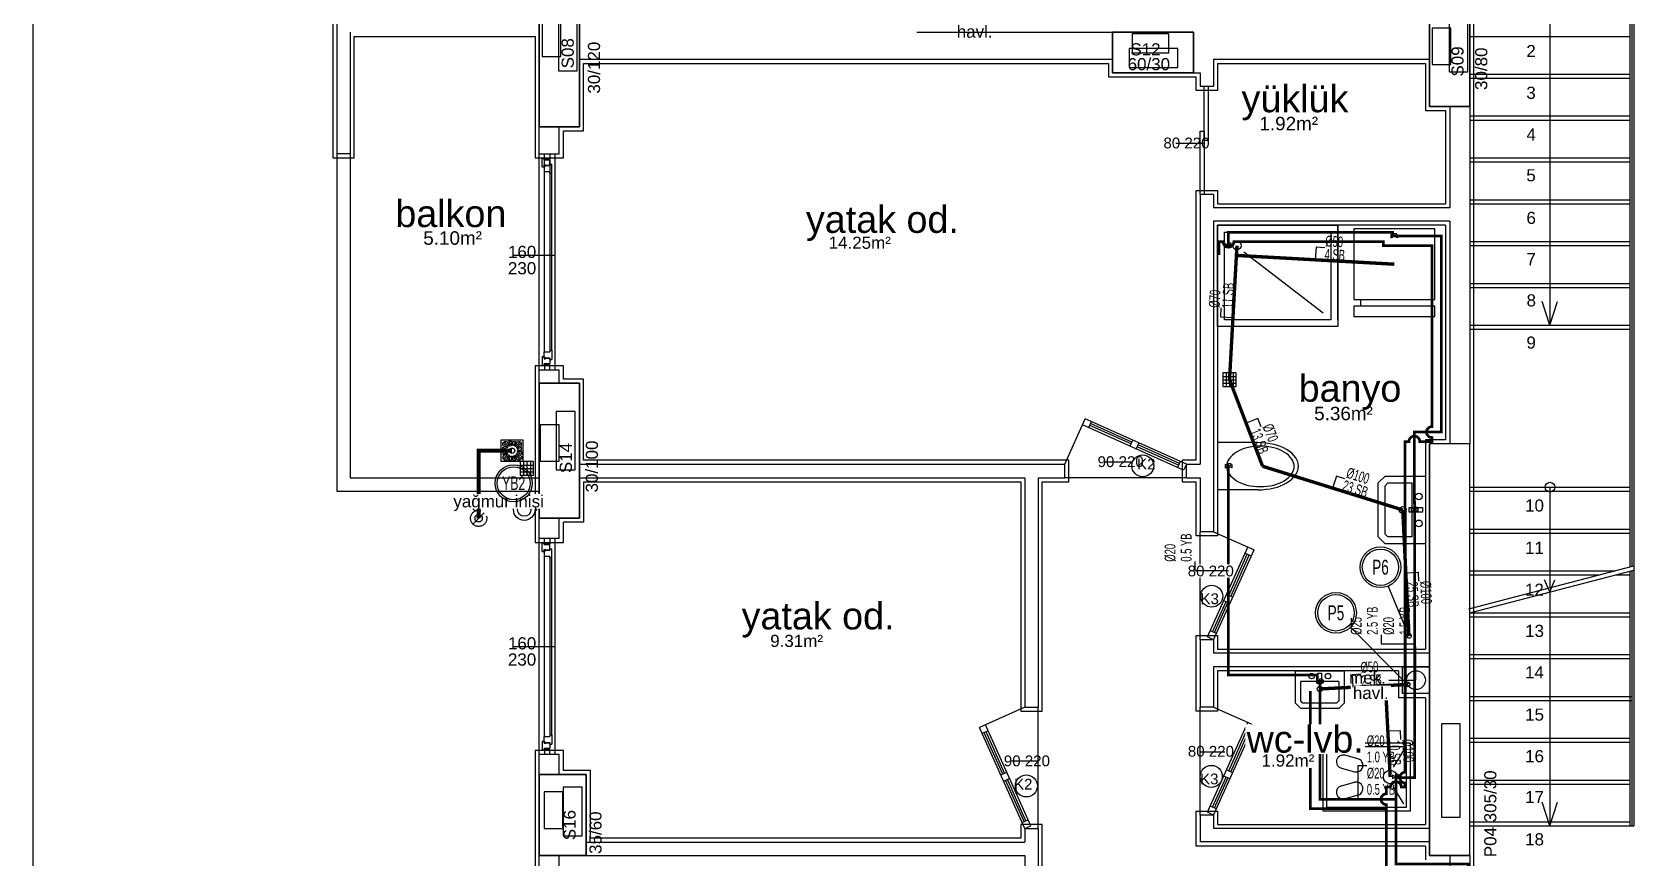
# Model space of a CAD drawing. Header units: centimetres. Extents: x -3962 to 30527, y -2 to 2802.
# Drawn here: x 7524 to 8720, y 1133 to 1744 of the extents above; entities that cross this region are included whole.
import ezdxf
from ezdxf.enums import TextEntityAlignment as Align

# ---------------------------------------------------------------- set-up
doc = ezdxf.new("R2010")
doc.units = ezdxf.units.CM
for name, pattern in [('BASMA HATTI', [31, 25, -6]), ('DASHED', [18, 12, -6]), ('PISSU HATTI', [26, 20, -6]), ('YAGMUR HATTI', [36, 30, -6])]:
    doc.linetypes.add(name, pattern=pattern)
for name, color, linetype in [('MD-YUK-BIRIMI', 7, 'Continuous'), ('MTY-PISSU-CAP', 211, 'CONTINUOUS'), ('MTY-PISSU-KOLON', 211, 'DASHED'), ('MTY-TEFRIS', 15, 'CONTINUOUS'), ('MTY-TEMIZSU-CAP', 101, 'CONTINUOUS'), ('MTY-VANA', 1, 'CONTINUOUS'), ('MTY-YAGMURSU-KOLON NO', 7, 'CONTINUOUS'), ('MTY-YUK-BIRIMI', 7, 'CONTINUOUS'), ('ROTAS-MIMARI', 8, 'CONTINUOUS'), ('ROTAS-MIMARI-KOLON', 8, 'CONTINUOUS'), ('ROTAS-MIMARI-YAZI', 8, 'CONTINUOUS'), ('ROTAS-PAFTA', 7, 'CONTINUOUS'), ('ROTAS-PISSU-BORU-TAVANDAN', 6, 'PISSU HATTI'), ('ROTAS-PISSU-KOLONNO', 211, 'CONTINUOUS'), ('ROTAS-SICAKSU-BORU', 1, 'BASMA HATTI'), ('ROTAS-SOGUKSU-BORU', 5, 'CONTINUOUS'), ('ROTAS-TEFRIS', 15, 'CONTINUOUS'), ('ROTAS-YAGMUR-BORUSU', 3, 'YAGMUR HATTI')]:
    doc.layers.add(name, color=color, linetype=linetype)
doc.styles.add('ANOTATIVO', font='arial.ttf')
doc.styles.add('MTY_CAP', font='wturkce.SHX', dxfattribs={"width": 0.65, "height": 20})
doc.styles.add('MTYCAPLT', font='arial.ttf', dxfattribs={"width": 0.65, "height": 1})
doc.styles.add('ROTAS', font='arial.ttf')

# ---------------------------------------------------------------- blocks, each defined once
blk = doc.blocks.new('MTY-PIS SU CAP SB')
at = {"layer": 'MTY-PISSU-CAP'}
for p, q in [((0.83, 1.17), (0, 1.17)), ((0, 1.17), (0, 0))]:
    blk.add_line(p, q, dxfattribs=at)
at = {"layer": 'MTY-PISSU-CAP', "style": 'MTY_CAP', "width": 0.65}
blk.add_attdef('PSCP_001', (0.83, 1.29), '', height=1, dxfattribs=at)
at = {"layer": 'MTY-YUK-BIRIMI', "color": 211, "style": 'MTY_CAP', "width": 0.65}
blk.add_attdef('PS_001', (0.83, 0.07), '', height=1, dxfattribs=at)
blk = doc.blocks.new('MTY-PIS SU KOLON')
at = {"layer": 'MTY-PISSU-KOLON', "linetype": 'Continuous', "lineweight": -3}
blk.add_hatch(color=256, dxfattribs=at).paths.add_polyline_path([(-2.7, -0.1, 0.848135), (0, -0.1, -0.848135), (2.7, -0.1, 0.414214), (0, 2.6, 0.414214)])
blk.add_circle((0, 0), 3.5, dxfattribs=at)
blk = doc.blocks.new('MTY-KURESEL VANA')
at = {"layer": 'MTY-VANA'}
for p, q in [((0, 0), (0, 8)), ((0, 8), (8, 8))]:
    blk.add_line(p, q, dxfattribs=at)
blk.add_lwpolyline([(-10, 5), (-10, -5), (10, 5), (10, -5), (-10, 5)], dxfattribs=at)
at = {"layer": 'MTY-VANA', "style": 'MTYCAPLT', "width": 0.65}
blk.add_attdef('CAP', text='', height=10, dxfattribs=at).set_placement((-1.1, 0), align=Align.CENTER)
blk = doc.blocks.new('MTY-TEMIZ SU CAP MB')
at = {"layer": 'MTY-TEMIZSU-CAP'}
for p, q in [((0.83, 3.1), (0, 3.1)), ((0, 3.1), (0, 0))]:
    blk.add_line(p, q, dxfattribs=at)
at = {"layer": 'MTY-TEMIZSU-CAP', "style": 'MTY_CAP', "width": 0.65}
for tag, p in [('SOCP_001', (0.83, 4.92)), ('SCCP_001', (0.83, 1.92))]:
    blk.add_attdef(tag, p, '', height=1, dxfattribs=at)
at = {"layer": 'MTY-YUK-BIRIMI', "color": 101, "style": 'MTY_CAP', "width": 0.65}
for tag, p in [('SO_001', (0.83, 3.42)), ('SC_001', (0.83, 0.42))]:
    blk.add_attdef(tag, p, '', height=1, dxfattribs=at)
blk = doc.blocks.new('SUZGEC1')
at = {"layer": 'MTY-TEFRIS'}
blk.add_lwpolyline([(-5, -5), (-5, 5), (5, 5), (5, -5)], close=True, dxfattribs=at)
for points in [[(-4.33, 3.86), (-1.99, 1.52, 0.029484), (-2.15, 1.27), (-4.33, 2.48)], [(-2.48, 0.33), (-4.33, 0.33), (-4.33, 1.72), (-2.41, 0.65, 0.032775)], [(-3.86, 4.33), (-2.48, 4.33), (-1.27, 2.15, 0.029484), (-1.52, 1.99)], [(-0.65, 2.41, -0.032775), (-0.33, 2.48), (-0.33, 4.33), (-1.72, 4.33)], [(0.33, 2.48), (0.33, 4.33), (1.72, 4.33), (0.65, 2.41, 0.032775)], [(1.27, 2.15), (2.48, 4.33), (3.86, 4.33), (1.52, 1.99, 0.029484)], [(4.33, 3.86), (1.99, 1.52, -0.029484), (2.15, 1.27), (4.33, 2.48)], [(4.33, 0.33), (4.33, 1.72), (2.41, 0.65, -0.032775), (2.48, 0.33)], [(-2.48, -0.33), (-4.33, -0.33), (-4.33, -1.72), (-2.41, -0.65, -0.032775)], [(-4.33, -3.86), (-1.99, -1.52, -0.029484), (-2.15, -1.27), (-4.33, -2.48)], [(-3.86, -4.33), (-2.48, -4.33), (-1.27, -2.15, -0.029484), (-1.52, -1.99)], [(-0.33, -4.33), (-1.72, -4.33), (-0.65, -2.41, 0.032775), (-0.33, -2.48)], [(0.33, -2.48), (0.33, -4.33), (1.72, -4.33), (0.65, -2.41, -0.032775)], [(2.48, -4.33), (1.27, -2.15, 0.029484), (1.52, -1.99), (3.86, -4.33)], [(4.33, -2.48), (4.33, -3.86), (1.99, -1.52, 0.029484), (2.15, -1.27)], [(4.33, -0.33), (4.33, -1.72), (2.41, -0.65, 0.032775), (2.48, -0.33)]]:
    blk.add_lwpolyline(points, format="xyb", close=True, dxfattribs=at)
blk.add_circle((0, 0), 1.25, dxfattribs=at)
at = {"layer": 'MD-YUK-BIRIMI', "color": 6, "style": 'MTYCAPLT', "width": 0.65}
for tag, p in [('PSCP_001', (-1.25, 0.75)), ('PS_001', (-0.62, -0.5))]:
    blk.add_attdef(tag, p, '', height=1, dxfattribs=at)
blk = doc.blocks.new('MTY-KOLON NO YAGMUR')
at = {"layer": 'MTY-YAGMURSU-KOLON NO', "linetype": 'Continuous', "ltscale": 100}
blk.add_circle((0, 0), 27.5, dxfattribs=at)
at = {"layer": 'MTY-YAGMURSU-KOLON NO', "color": 7, "linetype": 'Continuous', "ltscale": 100}
blk.add_circle((0, 0), 24.5, dxfattribs=at)
at = {"style": 'ANOTATIVO', "width": 0.65}
blk.add_attdef('K', text='', height=20, dxfattribs=at).set_placement((0, 0), align=Align.MIDDLE_CENTER)
blk = doc.blocks.new('MTY-KOLON NO PIS SU')
at = {"color": 6, "linetype": 'Continuous', "ltscale": 100}
blk.add_circle((0, 0), 27.5, dxfattribs=at)
at = {"color": 7, "linetype": 'Continuous', "ltscale": 100}
blk.add_circle((0, 0), 24.5, dxfattribs=at)
at = {"style": 'ANOTATIVO', "width": 0.65}
blk.add_attdef('K', text='', height=20, dxfattribs=at).set_placement((0, 0), align=Align.MIDDLE_CENTER)

msp = doc.modelspace()

# ---------------------------------------------------------------- linework, layer by layer
at = {"layer": 'ROTAS-MIMARI'}
for p, q in [((7747.2, 1857.2), (7747.2, 1651.2)), ((7750.2, 1854.2), (7750.2, 1654.2)), ((8593.2, 1689.2), (8593.2, 1769.2)), ((8649.5, 1774.2), (8649.5, 1527.2)), ((8708.7, 1774.2), (8708.7, 1348.1)), ((8710.2, 1774.2), (8710.2, 1348.5)), ((8711.7, 1774.2), (8711.7, 1345.7)), ((7760.2, 1744.2), (7760.2, 1654.2)), ((7763.2, 1651.2), (7763.2, 1741.2)), ((7763.2, 1741.2), (7897.2, 1741.2)), ((7897.2, 1741.2), (7897.2, 1674.2)), ((8180.2, 1744.2), (8325.2, 1744.2)), ((8590.2, 1741.2), (8708.7, 1741.2)), ((7930.2, 1724.2), (8325.2, 1724.2)), ((7933.2, 1671.2), (7933.2, 1721.2)), ((7933.2, 1721.2), (8322.2, 1721.2)), ((8322.2, 1721.2), (8322.2, 1711.2)), ((8400.2, 1724.2), (8560.2, 1724.2)), ((8400.2, 1724.2), (8400.2, 1704.1)), ((8403.2, 1721.2), (8557.2, 1721.2)), ((8403.2, 1721.2), (8403.2, 1701.1)), ((8557.2, 1721.2), (8557.2, 1686.2)), ((8322.2, 1711.2), (8378.2, 1711.2)), ((8378.2, 1711.2), (8387.2, 1711.2)), ((8385.2, 1714.2), (8390.2, 1714.2)), ((8387.2, 1701.1), (8387.2, 1711.2)), ((8390.2, 1714.2), (8390.2, 1704.1)), ((8590.2, 1713.2), (8708.7, 1713.2)), ((8590.2, 1710.2), (8708.7, 1710.2)), ((8403.2, 1701.1), (8387.2, 1701.1)), ((8400.2, 1704.1), (8390.2, 1704.1)), ((8393.2, 1664), (8393.2, 1704)), ((8396.2, 1704), (8396.2, 1664)), ((8557.2, 1686.2), (8572.2, 1686.2)), ((8572.2, 1686.2), (8572.2, 1617.2)), ((8575.2, 1689.2), (8575.2, 1614.2)), ((8590.2, 1689.2), (8590.2, 1439.2)), ((8593.2, 1474.2), (8593.2, 1689.2)), ((7897.2, 1674.2), (7897.2, 1651.2)), ((7900.2, 1654.2), (7900.2, 1674.2)), ((7915.2, 1654.2), (7915.2, 1674.2)), ((8590.2, 1682.2), (8708.7, 1682.2)), ((8590.2, 1679.2), (8708.7, 1679.2)), ((7918.2, 1651.2), (7918.2, 1671.2)), ((7918.2, 1671.2), (7933.2, 1671.2)), ((8393.2, 1661.9), (8372.1, 1661.9)), ((8390.2, 1624.1), (8390.2, 1670.9)), ((8390.2, 1670.9), (8393.2, 1670.9)), ((8393.2, 1670.9), (8393.2, 1624.1)), ((8396.2, 1664), (8393.2, 1664)), ((7747.2, 1651.2), (7763.2, 1651.2)), ((7760.2, 1654.2), (7750.2, 1654.2)), ((7897.2, 1651.2), (7918.2, 1651.2)), ((7900.2, 1654.2), (7915.2, 1654.2)), ((7900.2, 1494.2), (7900.2, 1654.2)), ((7902.6, 1650.9), (7904, 1650.9)), ((7902.6, 1644.5), (7902.6, 1650.9)), ((7904, 1650.9), (7904, 1507.4)), ((7904, 1649.7), (7904, 1650.9)), ((7904, 1649.7), (7908.2, 1649.7)), ((7904.2, 1650.2), (7904.2, 1654.2)), ((7908.2, 1650.2), (7904.2, 1650.2)), ((7908.2, 1654.2), (7908.2, 1650.2)), ((7908.2, 1649.7), (7908.2, 1508.6)), ((7908.2, 1645.7), (7908.2, 1649.7)), ((7912.1, 1494.2), (7912.1, 1654.2)), ((8590.2, 1651.2), (8708.7, 1651.2)), ((7902.6, 1644.5), (7904, 1644.5)), ((7904, 1646), (7905, 1646)), ((7904, 1644.5), (7904, 1646)), ((7904, 1645.4), (7904, 1641)), ((7904, 1645.4), (7904.5, 1645.4)), ((7904, 1641), (7908.2, 1641)), ((7904.5, 1645.1), (7904.5, 1645.4)), ((7904.5, 1645.1), (7905, 1645.1)), ((7905, 1645.7), (7905, 1646)), ((7905, 1645.7), (7908.2, 1645.7)), ((7905, 1645.1), (7905, 1645.4)), ((7905, 1645.4), (7908.2, 1645.4)), ((7908.2, 1646.6), (7908.2, 1645.4)), ((7908.2, 1646.6), (7909.6, 1646.6)), ((7908.2, 1639.8), (7908.2, 1641)), ((7908.2, 1639.8), (7909.6, 1639.8)), ((7909.6, 1508.6), (7909.6, 1646.6)), ((7909.6, 1639.8), (7909.6, 1646.6)), ((8590.2, 1648.2), (8708.7, 1648.2)), ((8387.2, 1427.2), (8387.2, 1627.1)), ((8387.2, 1627.1), (8403.2, 1627.1)), ((8403.2, 1627.1), (8403.2, 1617.2)), ((8390.2, 1624.1), (8390.2, 1424.2)), ((8400.2, 1624.1), (8390.2, 1624.1)), ((8393.2, 1624.1), (8390.2, 1624.1)), ((8400.2, 1624.1), (8400.2, 1614.2)), ((8575.2, 1614.2), (8400.2, 1614.2)), ((8403.2, 1617.2), (8572.2, 1617.2)), ((8590.2, 1620.2), (8708.7, 1620.2)), ((8590.2, 1617.2), (8708.7, 1617.2)), ((8575.2, 1604.2), (8400.2, 1604.2)), ((8400.2, 1604.2), (8400.2, 1374.2)), ((8575.2, 1604.2), (8575.2, 1439.2)), ((8572.2, 1601.2), (8403.2, 1601.2)), ((8403.2, 1601.2), (8403.2, 1371.2)), ((8492.2, 1531.2), (8492.2, 1601.2)), ((8572.2, 1601.2), (8572.2, 1442.2)), ((7880.6, 1579.2), (7912.1, 1579.2)), ((8590.2, 1589.2), (8708.7, 1589.2)), ((8590.2, 1586.2), (8708.7, 1586.2)), ((8590.2, 1558.2), (8708.7, 1558.2)), ((8590.2, 1555.2), (8708.7, 1555.2)), ((8649.5, 1527.2), (8643.8, 1544.8)), ((8649.5, 1527.2), (8655.2, 1544.8)), ((8590.2, 1527.2), (8708.7, 1527.2)), ((8590.2, 1524.2), (8708.7, 1524.2)), ((7904, 1507.4), (7908.2, 1507.4)), ((7904, 1503), (7904, 1507.4)), ((7908.2, 1508.6), (7908.2, 1507.4)), ((7908.2, 1508.6), (7909.6, 1508.6)), ((7909.6, 1508.6), (7909.6, 1501.8)), ((7918.2, 1497.2), (7897.2, 1497.2)), ((7897.2, 1497.2), (7897.2, 1484.2)), ((7900.2, 1484.2), (7900.2, 1494.2)), ((7900.2, 1494.2), (7915.2, 1494.2)), ((7902.6, 1503.9), (7902.6, 1497.5)), ((7902.6, 1503.9), (7904, 1503.9)), ((7902.6, 1497.5), (7904, 1497.5)), ((7904, 1503.9), (7904, 1502.4)), ((7904, 1503), (7904.5, 1503)), ((7904, 1502.4), (7905, 1502.4)), ((7904, 1498.7), (7904, 1497.5)), ((7904, 1498.7), (7908.2, 1498.7)), ((7904.2, 1498.2), (7904.2, 1494.2)), ((7908.2, 1498.2), (7904.2, 1498.2)), ((7904.5, 1503.3), (7905, 1503.3)), ((7904.5, 1503.3), (7904.5, 1503)), ((7905, 1503.3), (7905, 1503)), ((7905, 1503), (7908.2, 1503)), ((7905, 1502.7), (7905, 1502.4)), ((7905, 1502.7), (7908.2, 1502.7)), ((7908.2, 1501.8), (7908.2, 1503)), ((7908.2, 1502.7), (7908.2, 1498.7)), ((7908.2, 1501.8), (7909.6, 1501.8)), ((7908.2, 1494.2), (7908.2, 1498.2)), ((7915.2, 1484.2), (7915.2, 1494.2)), ((7918.2, 1487.2), (7918.2, 1497.2)), ((7897.2, 1484.2), (7897.2, 1414.2)), ((7933.2, 1487.2), (7918.2, 1487.2)), ((7933.2, 1427.2), (7933.2, 1487.2)), ((8417, 1491.8), (8407, 1491.8)), ((8407, 1491.8), (8407, 1481.8)), ((8407, 1489.3), (8417, 1489.3)), ((8407, 1486.8), (8417, 1486.8)), ((8407, 1484.2), (8417, 1484.2)), ((8409.5, 1491.8), (8409.5, 1481.8)), ((8412.1, 1491.8), (8412.1, 1481.8)), ((8414.7, 1491.8), (8414.7, 1481.8)), ((8417, 1481.8), (8417, 1491.8)), ((8407, 1481.8), (8417, 1481.8)), ((8593.2, 1414.2), (8593.2, 1474.2)), ((8290, 1424.2), (8305.1, 1457.9)), ((8377.9, 1419.7), (8303.1, 1453.3)), ((8380, 1424.2), (8305.1, 1457.9)), ((8307.6, 1451.3), (8309.7, 1455.8)), ((8339, 1439.2), (8308.4, 1452.9)), ((8339.6, 1440.6), (8309, 1454.3)), ((8340.3, 1442.1), (8338.2, 1437.5)), ((8344.8, 1440), (8342.8, 1435.5)), ((8374.1, 1423.4), (8343.5, 1437.1)), ((8374.8, 1424.8), (8344.2, 1438.5)), ((8433.1, 1440.2), (8403.2, 1440.2)), ((8403.2, 1440.2), (8403.2, 1405.2)), ((8557.2, 1442.2), (8557.2, 1287.2)), ((8572.2, 1442.2), (8557.2, 1442.2)), ((7896.1, 1426.1), (7886.1, 1426.1)), ((7886.1, 1426.1), (7886.1, 1416.1)), ((7886.1, 1423.6), (7896.1, 1423.6)), ((7888.6, 1426.1), (7888.6, 1416.1)), ((7891.2, 1426.1), (7891.2, 1416.1)), ((7893.8, 1426.1), (7893.8, 1416.1)), ((7896.1, 1416.1), (7896.1, 1426.1)), ((7930.2, 1424.2), (8290, 1424.2)), ((8293, 1427.2), (7933.2, 1427.2)), ((8290, 1414.2), (8290, 1424.2)), ((8293, 1411.2), (8293, 1427.2)), ((8319.7, 1425.9), (8339.1, 1425.9)), ((8375.4, 1426.3), (8373.4, 1421.7)), ((8387.2, 1427.2), (8377, 1427.2)), ((8377, 1427.2), (8377, 1411.2)), ((8380, 1424.2), (8377.9, 1419.7)), ((8380, 1424.2), (8390.2, 1424.2)), ((8380, 1414.2), (8380, 1424.2)), ((7886.1, 1421.1), (7896.1, 1421.1)), ((7886.1, 1418.6), (7896.1, 1418.6)), ((7886.1, 1416.1), (7896.1, 1416.1)), ((7897.2, 1414.2), (7897.2, 1366.2)), ((7930.2, 1414.2), (8260.2, 1414.2)), ((7933.2, 1411.2), (8257.2, 1411.2)), ((7933.2, 1411.2), (7933.2, 1381.2)), ((8257.2, 1411.2), (8257.2, 1241.2)), ((8260.2, 1414.2), (8260.2, 1244.2)), ((8270.2, 1414.2), (8290, 1414.2)), ((8270.2, 1414.2), (8270.2, 1244.2)), ((8273.2, 1241.2), (8273.2, 1411.2)), ((8273.2, 1411.2), (8293, 1411.2)), ((8380, 1414.2), (8290, 1414.2)), ((8377, 1411.2), (8387.2, 1411.2)), ((8380, 1414.2), (8390.2, 1414.2)), ((8387.2, 1371.2), (8387.2, 1411.2)), ((8390.2, 1414.2), (8390.2, 1374.2)), ((8593.2, 1189.2), (8593.2, 1414.2)), ((8433.1, 1405.2), (8403.2, 1405.2)), ((8590.2, 1407.2), (8708.7, 1407.2)), ((8590.2, 1404.2), (8708.7, 1404.2)), ((8649.5, 1407.2), (8649.5, 1332.7)), ((7900.2, 1369.2), (7900.2, 1384.2)), ((7915.2, 1369.2), (7915.2, 1384.2)), ((7918.2, 1366.2), (7918.2, 1381.2)), ((7933.2, 1381.2), (7918.2, 1381.2)), ((8590.2, 1376.2), (8708.7, 1376.2)), ((7897.2, 1366.2), (7918.2, 1366.2)), ((7915.2, 1369.2), (7900.2, 1369.2)), ((7900.2, 1209.2), (7900.2, 1369.2)), ((7902.6, 1359.5), (7902.6, 1365.9)), ((7902.6, 1365.9), (7904, 1365.9)), ((7904, 1364.7), (7904, 1365.9)), ((7904, 1364.7), (7908.2, 1364.7)), ((7904.2, 1365.2), (7904.2, 1369.2)), ((7908.2, 1365.2), (7904.2, 1365.2)), ((7908.2, 1369.2), (7908.2, 1365.2)), ((7908.2, 1360.7), (7908.2, 1364.7)), ((7912.1, 1209.2), (7912.1, 1369.2)), ((8403.2, 1371.2), (8387.2, 1371.2)), ((8400.2, 1374.2), (8390.2, 1374.2)), ((8390.2, 1294.2), (8390.2, 1374.2)), ((8395.7, 1296.3), (8425.6, 1362.8)), ((8400.2, 1374.2), (8430.2, 1360.8)), ((8590.2, 1373.2), (8708.7, 1373.2)), ((7902.6, 1359.5), (7904, 1359.5)), ((7904, 1359.5), (7904, 1361)), ((7904, 1361), (7905, 1361)), ((7904, 1360.4), (7904.5, 1360.4)), ((7904, 1360.4), (7904, 1356)), ((7904, 1356), (7904, 1222.4)), ((7904, 1356), (7908.2, 1356)), ((7904.5, 1360.1), (7904.5, 1360.4)), ((7904.5, 1360.1), (7905, 1360.1)), ((7905, 1360.7), (7905, 1361)), ((7905, 1360.7), (7908.2, 1360.7)), ((7905, 1360.4), (7908.2, 1360.4)), ((7905, 1360.1), (7905, 1360.4)), ((7908.2, 1361.6), (7909.6, 1361.6)), ((7908.2, 1361.6), (7908.2, 1360.4)), ((7908.2, 1354.8), (7908.2, 1356)), ((7908.2, 1354.8), (7908.2, 1223.6)), ((7908.2, 1354.8), (7909.6, 1354.8)), ((7909.6, 1354.8), (7909.6, 1361.6)), ((7909.6, 1223.6), (7909.6, 1354.8)), ((8400.2, 1294.2), (8430.2, 1360.8)), ((8411.4, 1327), (8425.2, 1357.6)), ((8412.9, 1326.3), (8426.6, 1356.9)), ((8423.5, 1358.3), (8428.1, 1356.2)), ((8408.4, 1345.5), (8390.2, 1345.5)), ((8589.5, 1317.1), (8711.7, 1348.8)), ((8590.2, 1314.2), (8711.7, 1345.7)), ((8590.2, 1345.2), (8697.8, 1345.2)), ((8590.2, 1342.2), (8686.3, 1342.2)), ((8698.2, 1342.2), (8708.7, 1342.2)), ((8708.7, 1345), (8708.7, 1156.2)), ((8710.2, 1345.4), (8710.2, 1156.2)), ((8711.7, 1345.7), (8711.7, 1156.2)), ((8414.4, 1325.6), (8409.8, 1327.7)), ((8649.5, 1329.6), (8645.6, 1338.5)), ((8649.5, 1329.6), (8653.1, 1338.6)), ((8649.5, 1329.6), (8649.5, 1156.2)), ((8399.4, 1300.1), (8409.4, 1322.4)), ((8400.8, 1299.5), (8410.8, 1321.7)), ((8412.3, 1321.1), (8407.7, 1323.1)), ((8590.2, 1314.2), (8708.7, 1314.2)), ((8590.2, 1311.2), (8708.7, 1311.2)), ((8387.2, 1241.2), (8387.2, 1297.2)), ((8387.2, 1297.2), (8403.2, 1297.2)), ((8390.2, 1294.2), (8390.2, 1244.2)), ((8400.2, 1294.2), (8390.2, 1294.2)), ((8400.2, 1294.2), (8395.7, 1296.3)), ((8402.3, 1298.8), (8397.7, 1300.8)), ((8400.2, 1294.2), (8400.2, 1284.2)), ((8403.2, 1297.2), (8403.2, 1287.2)), ((7880.6, 1289.2), (7912.1, 1289.2)), ((8560.2, 1284.2), (8400.2, 1284.2)), ((8403.2, 1287.2), (8557.2, 1287.2)), ((8550.2, 1264.2), (8550.2, 1289.2)), ((8590.2, 1283.2), (8708.7, 1283.2)), ((8590.2, 1280.2), (8708.7, 1280.2)), ((8560.2, 1274.2), (8400.2, 1274.2)), ((8400.2, 1274.2), (8400.2, 1244.2)), ((8537.2, 1271.2), (8403.2, 1271.2)), ((8403.2, 1271.2), (8403.2, 1241.2)), ((8460.8, 1271.2), (8497, 1271.2)), ((8460.8, 1247.2), (8460.8, 1271.2)), ((8477.5, 1261.4), (8477.5, 1269.4)), ((8477.5, 1269.4), (8480.2, 1269.4)), ((8480.2, 1269.4), (8480.2, 1261.4)), ((8497, 1271.2), (8497, 1247.2)), ((8537.2, 1271.2), (8537.2, 1251.2)), ((8540.2, 1274.2), (8560.2, 1274.2)), ((8540.2, 1254.2), (8540.2, 1274.2)), ((8560.2, 1274.2), (8560.2, 1254.2)), ((8477.5, 1263.2), (8464.8, 1263.2)), ((8464.8, 1248.9), (8464.8, 1263.2)), ((8480.2, 1261.4), (8477.5, 1261.4)), ((8493, 1263.2), (8480.2, 1263.2)), ((8493, 1263.2), (8493, 1248.9)), ((8530.2, 1264.2), (8550.2, 1264.2)), ((8260.2, 1244.2), (8226.6, 1229.1)), ((8260.2, 1244.2), (8270.2, 1244.2)), ((8270.2, 1154.2), (8270.2, 1244.2)), ((8400.2, 1244.2), (8390.2, 1244.2)), ((8390.2, 1164.2), (8390.2, 1244.2)), ((8400.2, 1244.2), (8430.2, 1230.8)), ((8464.8, 1243.2), (8460.8, 1247.2)), ((8466.4, 1247.2), (8464.8, 1248.9)), ((8493, 1243.2), (8464.8, 1243.2)), ((8491.4, 1247.2), (8466.4, 1247.2)), ((8493, 1248.9), (8491.4, 1247.2)), ((8497, 1247.2), (8493, 1243.2)), ((8557.2, 1251.2), (8537.2, 1251.2)), ((8560.2, 1254.2), (8540.2, 1254.2)), ((8557.2, 1251.2), (8557.2, 1212.2)), ((8590.2, 1252.2), (8710.2, 1252.2)), ((8590.2, 1249.2), (8710.2, 1249.2)), ((8264.8, 1156.3), (8231.2, 1231.2)), ((8257.2, 1241.2), (8273.2, 1241.2)), ((8403.2, 1241.2), (8387.2, 1241.2)), ((8395.7, 1166.3), (8425.6, 1232.8)), ((7904, 1222.4), (7908.2, 1222.4)), ((7904, 1218), (7904, 1222.4)), ((7908.2, 1223.6), (7908.2, 1222.4)), ((7908.2, 1223.6), (7909.6, 1223.6)), ((7909.6, 1223.6), (7909.6, 1216.8)), ((8260.2, 1154.2), (8226.6, 1229.1)), ((8233.2, 1226.6), (8228.6, 1224.6)), ((8243.9, 1194.6), (8230.1, 1225.2)), ((8245.3, 1195.3), (8231.6, 1225.9)), ((8400.2, 1164.2), (8430.2, 1230.8)), ((8411.4, 1197), (8425.2, 1227.6)), ((8412.9, 1196.3), (8426.6, 1226.9)), ((8423.5, 1228.3), (8428.1, 1226.2)), ((8590.2, 1221.2), (8708.7, 1221.2)), ((7897.2, 1212.2), (7897.2, 1194.2)), ((7918.2, 1212.2), (7897.2, 1212.2)), ((7900.2, 1194.2), (7900.2, 1209.2)), ((7915.2, 1209.2), (7900.2, 1209.2)), ((7902.6, 1218.9), (7902.6, 1212.5)), ((7902.6, 1218.9), (7904, 1218.9)), ((7902.6, 1212.5), (7904, 1212.5)), ((7904, 1218.9), (7904, 1217.4)), ((7904, 1218), (7904.5, 1218)), ((7904, 1217.4), (7905, 1217.4)), ((7904, 1213.7), (7904, 1212.5)), ((7904, 1213.7), (7908.2, 1213.7)), ((7904.2, 1213.2), (7904.2, 1209.2)), ((7908.2, 1213.2), (7904.2, 1213.2)), ((7904.5, 1218.3), (7905, 1218.3)), ((7904.5, 1218.3), (7904.5, 1218)), ((7905, 1218.3), (7905, 1218)), ((7905, 1218), (7908.2, 1218)), ((7905, 1217.7), (7905, 1217.4)), ((7905, 1217.7), (7908.2, 1217.7)), ((7908.2, 1216.8), (7908.2, 1218)), ((7908.2, 1217.7), (7908.2, 1213.7)), ((7908.2, 1216.8), (7909.6, 1216.8)), ((7908.2, 1209.2), (7908.2, 1213.2)), ((7915.2, 1194.2), (7915.2, 1209.2)), ((7918.2, 1197.2), (7918.2, 1212.2)), ((8408.4, 1210.9), (8390.3, 1210.9)), ((8481.1, 1217.5), (8481.1, 1167.5)), ((8546.1, 1217.5), (8481.1, 1217.5)), ((8483.9, 1214.7), (8483.9, 1170.2)), ((8543.3, 1214.7), (8483.9, 1214.7)), ((8507.2, 1206), (8497.6, 1208.6)), ((8541.1, 1212.5), (8533.3, 1199.7)), ((8543.3, 1170.2), (8543.3, 1214.7)), ((8546.1, 1167.5), (8546.1, 1217.5)), ((8557.2, 1212.2), (8557.2, 1157.3)), ((8590.2, 1218.2), (8708.7, 1218.2)), ((7938.2, 1197.2), (7918.2, 1197.2)), ((7938.2, 1147.2), (7938.2, 1197.2)), ((8242.4, 1194), (8247, 1196)), ((8250.7, 1204.5), (8270.2, 1204.5)), ((8414.4, 1195.6), (8409.8, 1197.7)), ((8495, 1198.9), (8504.6, 1196.3)), ((7897.2, 1194.2), (7897.2, 1134.2)), ((8244.4, 1189.4), (8249, 1191.4)), ((8259.7, 1159.5), (8245.9, 1190.1)), ((8261.1, 1160.1), (8247.4, 1190.7)), ((8399.4, 1170.1), (8409.4, 1192.4)), ((8400.8, 1169.5), (8410.8, 1191.7)), ((8412.3, 1191.1), (8407.7, 1193.1)), ((8495, 1186), (8504.6, 1188.6)), ((8541.1, 1172.5), (8533.3, 1185.3)), ((8590.2, 1190.2), (8708.7, 1190.2)), ((8590.2, 1187.2), (8708.7, 1187.2)), ((8593.2, 1134.2), (8593.2, 1189.2)), ((8507.2, 1178.9), (8497.6, 1176.3)), ((8649.5, 1156.2), (8643.8, 1173.8)), ((8649.5, 1156.2), (8655.2, 1173.8)), ((8258.2, 1158.8), (8262.8, 1160.8)), ((8387.2, 1141.2), (8387.2, 1167.2)), ((8387.2, 1167.2), (8403.2, 1167.2)), ((8390.2, 1164.2), (8390.2, 1144.2)), ((8400.2, 1164.2), (8390.2, 1164.2)), ((8400.2, 1164.2), (8395.7, 1166.3)), ((8402.3, 1168.8), (8397.7, 1170.8)), ((8400.2, 1164.2), (8400.2, 1154.2)), ((8403.2, 1167.2), (8403.2, 1157.2)), ((8481.1, 1167.5), (8546.1, 1167.5)), ((8483.9, 1170.2), (8543.3, 1170.2)), ((8273.2, 1157.2), (8257.2, 1157.2)), ((8257.2, 1157.2), (8257.2, 1152.2)), ((8257.2, 1152.2), (8257.2, 1147.2)), ((8260.2, 1154.2), (8264.8, 1156.3)), ((8260.2, 1154.2), (8260.2, 1144.2)), ((8260.2, 1154.2), (8270.2, 1154.2)), ((8270.2, 1154.2), (8270.2, 1124.2)), ((8273.2, 1149.2), (8273.2, 1157.2)), ((8273.2, 1134.2), (8273.2, 1149.2)), ((8560.2, 1154.3), (8400.2, 1154.3)), ((8403.2, 1157.3), (8557.2, 1157.3)), ((8590.2, 1159.2), (8708.7, 1159.2)), ((8590.2, 1156.2), (8710.2, 1156.2)), ((8708.7, 1156.2), (8711.7, 1156.2)), ((7935.2, 1144.2), (8260.2, 1144.2)), ((8257.2, 1147.2), (7938.2, 1147.2)), ((8557.2, 1141.3), (8387.2, 1141.3)), ((8560.2, 1144.3), (8390.2, 1144.3)), ((8557.2, 1141.3), (8557.2, 1131.2)), ((7897.2, 1134.2), (7897.2, 1086.2)), ((7900.2, 1089.2), (7900.2, 1134.2)), ((7915.2, 1089.2), (7915.2, 1134.2)), ((7935.2, 1134.2), (8260.2, 1134.2)), ((8260.2, 1134.2), (8260.2, 1124.2)), ((8273.2, 1121.2), (8273.2, 1134.2)), ((8575.2, 1134.2), (8575.2, 1104.2)), ((8590.2, 1134.2), (8590.2, 1104.2)), ((8593.2, 1101.2), (8593.2, 1134.2))]:
    msp.add_line(p, q, dxfattribs=at)
for points in [[(7900.2, 1674.2), (7900.2, 1794.2)], [(7930.2, 1794.2), (7930.2, 1674.2)], [(8560.2, 1689.2), (8560.2, 1769.2)], [(8590.2, 1769.2), (8590.2, 1689.2)], [(8325.2, 1714.2), (8325.2, 1744.2)], [(8325.2, 1744.2), (8385.2, 1744.2)], [(8385.2, 1744.2), (8385.2, 1714.2)], [(8385.2, 1714.2), (8325.2, 1714.2)], [(8590.2, 1689.2), (8560.2, 1689.2)], [(7930.2, 1674.2), (7900.2, 1674.2)], [(7750.2, 1654.2), (7750.2, 1404.2)], [(7760.2, 1654.2), (7760.2, 1414.2)], [(8403.2, 1601.2), (8492.2, 1601.2), (8492.2, 1526.2), (8403.2, 1526.2), (8403.2, 1601.2)], [(8408.2, 1596.2), (8487.2, 1596.2), (8487.2, 1531.2), (8408.2, 1531.2), (8408.2, 1596.2)], [(8564.1, 1598.6), (8504.1, 1598.6), (8504.1, 1546.3), (8564.1, 1546.3), (8564.1, 1598.6)], [(8481.5, 1536.2), (8422.5, 1581.2)], [(8509.1, 1546.3), (8509.1, 1541.3)], [(8564.1, 1541.3), (8504.1, 1541.3), (8504.1, 1533.6), (8564.1, 1533.6), (8564.1, 1541.3)], [(7900.2, 1384.2), (7900.2, 1484.2)], [(7900.2, 1484.2), (7930.2, 1484.2)], [(7930.2, 1484.2), (7930.2, 1384.2)], [(8424.9, 1436.3), (8422.9, 1435.8), (8420.9, 1435), (8419, 1434.2), (8417.2, 1433.2)], [(8434.9, 1437.6), (8432.3, 1437.5), (8429.8, 1437.3), (8427.3, 1436.9), (8424.9, 1436.3)], [(8445.2, 1438.8), (8442.2, 1439.4), (8439.2, 1439.9), (8436.2, 1440.1), (8433.1, 1440.2)], [(8444.9, 1436.3), (8442.4, 1436.9), (8439.9, 1437.3), (8437.4, 1437.5), (8434.9, 1437.6)], [(8452.6, 1433.2), (8450.7, 1434.2), (8448.8, 1435), (8446.9, 1435.8), (8444.9, 1436.3)], [(8454.3, 1435.1), (8452.1, 1436.3), (8449.9, 1437.3), (8447.5, 1438.1), (8445.2, 1438.8)], [(8461.2, 1428.9), (8459.7, 1430.7), (8458.1, 1432.4), (8456.3, 1433.8), (8454.3, 1435.1)], [(8590.2, 1439.2), (8560.2, 1439.2)], [(8560.2, 1134.2), (8560.2, 1439.2)], [(8590.2, 1134.2), (8590.2, 1439.2)], [(8411.5, 1427.9), (8410.8, 1426.6), (8410.3, 1425.3), (8410, 1424), (8409.9, 1422.6)], [(8409.9, 1422.6), (8410, 1421.2), (8410.3, 1419.8), (8410.8, 1418.5), (8411.5, 1417.3)], [(8417.2, 1433.2), (8415.6, 1432.1), (8414.1, 1430.8), (8412.7, 1429.4), (8411.5, 1427.9)], [(8458.2, 1427.9), (8457, 1429.4), (8455.7, 1430.8), (8454.2, 1432.1), (8452.6, 1433.2)], [(8459.9, 1422.6), (8459.8, 1424), (8459.5, 1425.3), (8458.9, 1426.6), (8458.2, 1427.9)], [(8458.2, 1417.3), (8458.9, 1418.5), (8459.5, 1419.8), (8459.8, 1421.2), (8459.9, 1422.6)], [(8463.1, 1422.7), (8463, 1424.4), (8462.6, 1426), (8462, 1427.5), (8461.2, 1428.9)], [(8461.2, 1416.6), (8462, 1418), (8462.6, 1419.5), (8463, 1421.1), (8463.1, 1422.7)], [(7760.2, 1414.2), (7900.2, 1414.2)], [(8411.5, 1417.3), (8412.7, 1415.7), (8414.1, 1414.3), (8415.6, 1413.1), (8417.2, 1412)], [(8417.2, 1412), (8419, 1411), (8420.9, 1410.1), (8422.9, 1409.4), (8424.9, 1408.8)], [(8444.9, 1408.8), (8446.9, 1409.4), (8448.8, 1410.1), (8450.7, 1411), (8452.6, 1412)], [(8452.6, 1412), (8454.2, 1413.1), (8455.7, 1414.3), (8457, 1415.7), (8458.2, 1417.3)], [(8454.3, 1410.4), (8456.3, 1411.6), (8458.1, 1413.1), (8459.7, 1414.8), (8461.2, 1416.6)], [(8557.3, 1415.3), (8557.3, 1365.3), (8527.3, 1365.3), (8522.3, 1370.3), (8522.3, 1410.3), (8527.3, 1415.3), (8557.3, 1415.3)], [(7750.2, 1404.2), (7900.2, 1404.2)], [(8424.9, 1408.8), (8427.3, 1408.3), (8429.8, 1407.9), (8432.3, 1407.7), (8434.9, 1407.6)], [(8433.1, 1405.2), (8436.2, 1405.3), (8439.2, 1405.6), (8442.2, 1406), (8445.2, 1406.7)], [(8434.9, 1407.6), (8437.4, 1407.7), (8439.9, 1407.9), (8442.4, 1408.3), (8444.9, 1408.8)], [(8445.2, 1406.7), (8447.5, 1407.3), (8449.9, 1408.2), (8452.1, 1409.2), (8454.3, 1410.4)], [(8547.3, 1370.3), (8529.4, 1370.3), (8527.3, 1372.3), (8527.3, 1408.2), (8529.4, 1410.3), (8547.3, 1410.3)], [(8547.3, 1392.1), (8547.3, 1410.3)], [(8555.1, 1388.7), (8545.1, 1388.7), (8545.1, 1392.1), (8555.1, 1392.1), (8555.1, 1388.7)], [(8547.3, 1370.3), (8547.3, 1388.7)], [(7930.2, 1384.2), (7900.2, 1384.2)], [(8497.6, 1208.6), (8496.6, 1208.7), (8495.6, 1208.7), (8494.7, 1208.5), (8493.8, 1208.1), (8493, 1207.5), (8492.3, 1206.8), (8491.8, 1206), (8491.4, 1205)], [(8491.4, 1205), (8491.3, 1203.1), (8491.9, 1201.3), (8493.2, 1199.8), (8495, 1198.9)], [(8504.6, 1196.3), (8505.9, 1196.2), (8507.2, 1196.3), (8508.4, 1196.8), (8509.5, 1197.6), (8510.3, 1198.7), (8510.7, 1199.9), (8510.9, 1201.2), (8510.7, 1202.5), (8510.2, 1203.7), (8509.5, 1204.7), (8508.4, 1205.5), (8507.2, 1206)], [(7900.2, 1134.2), (7900.2, 1194.2)], [(7900.2, 1194.2), (7935.2, 1194.2)], [(7935.2, 1194.2), (7935.2, 1134.2)], [(8495, 1186), (8493.2, 1185.1), (8491.9, 1183.7), (8491.3, 1181.9), (8491.4, 1179.9)], [(8507.2, 1178.9), (8509, 1179.8), (8510.2, 1181.3), (8510.9, 1183.1), (8510.7, 1185), (8509.9, 1186.8), (8508.4, 1188.1), (8506.6, 1188.7), (8504.6, 1188.6)], [(8491.4, 1179.9), (8491.8, 1178.9), (8492.3, 1178.1), (8493, 1177.4), (8493.8, 1176.8), (8494.7, 1176.4), (8495.6, 1176.2), (8496.6, 1176.2), (8497.6, 1176.3)], [(7935.2, 1134.2), (7900.2, 1134.2)], [(8590.2, 1134.2), (8560.2, 1134.2)]]:
    msp.add_lwpolyline(points, dxfattribs=at)
for centre, radius in [((8417.5, 1586.2), 3.16), ((8347.7, 1423), 8.14), ((8649.5, 1407.2), 3.6), ((7889.2, 1390.6), 8), ((8552.3, 1400.3), 2.52), ((7889.2, 1390.6), 5), ((8540.4, 1390.3), 2.52), ((8552.3, 1380.3), 2.52), ((8398.8, 1326.4), 8.14), ((8472.8, 1267.2), 2.02), ((8485, 1267.2), 2.02), ((8550.2, 1264.2), 7), ((8479, 1257.7), 2.02), ((8398.5, 1192.9), 8.14), ((8531.1, 1192.5), 5), ((8261.4, 1185.8), 8.14)]:
    msp.add_circle(centre, radius, dxfattribs=at)
at = {"layer": 'ROTAS-MIMARI-KOLON'}
for points in [[(7930.2, 1794.2), (7900.2, 1794.2), (7900.2, 1674.2), (7930.2, 1674.2), (7930.2, 1794.2)], [(8590.2, 1769.2), (8560.2, 1769.2), (8560.2, 1689.2), (8590.2, 1689.2), (8590.2, 1769.2)], [(7928.5, 1715.6), (7928.5, 1758.7), (7914.6, 1758.7), (7914.6, 1715.6), (7928.5, 1715.6)], [(7916.4, 1726.3), (7916.4, 1753.4), (7902.5, 1753.4), (7902.5, 1726.3), (7916.4, 1726.3)], [(8576.1, 1720.3), (8576.1, 1747.3), (8562.1, 1747.3), (8562.1, 1720.3), (8576.1, 1720.3)], [(8588.7, 1714.9), (8588.7, 1751), (8574.7, 1751), (8574.7, 1714.9), (8588.7, 1714.9)], [(8385.2, 1744.2), (8325.2, 1744.2), (8325.2, 1714.2), (8385.2, 1714.2), (8385.2, 1744.2)], [(8339.9, 1729.1), (8367, 1729.1), (8367, 1743.1), (8339.9, 1743.1), (8339.9, 1729.1)], [(8337.5, 1718.1), (8373.7, 1718.1), (8373.7, 1732.1), (8337.5, 1732.1), (8337.5, 1718.1)], [(7930.2, 1484.2), (7900.2, 1484.2), (7900.2, 1384.2), (7930.2, 1384.2), (7930.2, 1484.2)], [(7926.9, 1420.1), (7926.9, 1463.3), (7912.9, 1463.3), (7912.9, 1420.1), (7926.9, 1420.1)], [(7915.1, 1426.5), (7915.1, 1453.5), (7901.1, 1453.5), (7901.1, 1426.5), (7915.1, 1426.5)], [(8590.2, 1439.2), (8560.2, 1439.2), (8560.2, 1134.2), (8590.2, 1134.2), (8590.2, 1439.2)], [(8583, 1162.8), (8583, 1231.8), (8569.1, 1231.8), (8569.1, 1162.8), (8583, 1162.8)], [(7935.2, 1194.2), (7900.2, 1194.2), (7900.2, 1134.2), (7935.2, 1134.2), (7935.2, 1194.2)], [(7932.1, 1148.8), (7932.1, 1185), (7918.1, 1185), (7918.1, 1148.8), (7932.1, 1148.8)], [(7917.9, 1154.4), (7917.9, 1181.4), (7903.9, 1181.4), (7903.9, 1154.4), (7917.9, 1154.4)]]:
    msp.add_lwpolyline(points, dxfattribs=at)
at = {"layer": 'ROTAS-PAFTA', "const_width": 1}
msp.add_lwpolyline([(7525, 25), (9975, 25), (9975, 2775), (7525, 2775)], close=True, dxfattribs=at)
at = {"layer": 'ROTAS-PISSU-BORU-TAVANDAN', "const_width": 2.5}
for points in [[(8417.1, 1578.9), (8412, 1486.8)], [(8417.5, 1586.2), (8417.1, 1578.9)], [(8534.1, 1572.4), (8417.1, 1578.9)], [(8412, 1486.8), (8436.5, 1422.7)], [(8436.5, 1422.7), (8540.4, 1390.3)], [(8540.4, 1390.3), (8545, 1297)], [(8479, 1257.7), (8527.6, 1260.2)], [(8527.6, 1260.2), (8544, 1261)], [(8531.1, 1192.5), (8527.6, 1260.2)]]:
    msp.add_lwpolyline(points, dxfattribs=at)
at = {"layer": 'ROTAS-PISSU-KOLONNO'}
for p, q in [((8543.5, 1300.7), (8529.7, 1334)), ((8541.2, 1263.8), (8501.6, 1303.4))]:
    msp.add_line(p, q, dxfattribs=at)
at = {"layer": 'ROTAS-SICAKSU-BORU', "const_width": 2}
for points in [[(8542.2, 1353.7), (8542.2, 1383.3), (8542.2, 1385), (8542.2, 1389), (8542, 1389), (8542, 1441), (8545, 1441), (8545.1, 1442), (8545.5, 1443), (8546.2, 1443.8), (8547, 1444.5), (8548, 1444.9), (8549, 1445), (8550, 1444.9), (8551, 1444.5), (8551.8, 1443.8), (8552.5, 1443), (8552.9, 1442), (8553, 1441), (8562, 1441), (8562, 1444), (8561, 1444.1), (8560, 1444.5), (8559.2, 1445.2), (8558.5, 1446), (8558.1, 1447), (8558, 1448), (8558.1, 1449), (8558.5, 1450), (8559.2, 1450.8), (8560, 1451.5), (8561, 1451.9), (8562, 1452), (8562, 1586.2), (8527.1, 1586.2), (8526, 1586.2), (8526, 1589), (8415.2, 1589), (8415.1, 1588), (8414.7, 1587), (8414.1, 1586.2), (8413.2, 1585.5), (8412.3, 1585.1), (8411.2, 1585), (8410.2, 1585.1), (8409.2, 1585.5), (8408.4, 1586.2), (8407.8, 1587), (8407.4, 1588), (8407.2, 1589), (8404.2, 1589), (8404.2, 1579.2)], [(8528.3, 1169), (8528.3, 1172), (8527.3, 1172.1), (8526.3, 1172.5), (8525.5, 1173.2), (8524.8, 1174), (8524.4, 1175), (8524.3, 1176), (8524.4, 1177), (8524.8, 1178), (8525.5, 1178.8), (8526.3, 1179.5), (8527.3, 1179.9), (8528.3, 1180), (8528.3, 1185), (8531.3, 1185), (8531.4, 1186), (8531.8, 1187), (8532.5, 1187.8), (8533.3, 1188.5), (8534.3, 1188.9), (8535.3, 1189), (8536.3, 1188.9), (8537.3, 1188.5), (8538.1, 1187.8), (8538.8, 1187), (8539.2, 1186), (8539.3, 1185), (8542.2, 1185), (8542.2, 1188), (8541.2, 1188.1), (8540.2, 1188.5), (8539.4, 1189.2), (8538.8, 1190), (8538.4, 1191), (8538.2, 1192), (8538.4, 1193), (8538.8, 1194), (8539.4, 1194.8), (8540.2, 1195.5), (8541.2, 1195.9), (8542.2, 1196), (8542.2, 1351.7)], [(8472, 1256.2), (8472, 1169), (8528.3, 1169)], [(8528.3, 1121), (8528.3, 1169)]]:
    msp.add_lwpolyline(points, dxfattribs=at)
at = {"layer": 'ROTAS-SOGUKSU-BORU', "const_width": 2}
for points in [[(8535.3, 1192), (8549.2, 1192), (8549.2, 1390.3), (8549.2, 1392), (8549.2, 1396), (8549, 1396), (8549, 1448), (8569, 1448), (8569, 1593.2), (8534.1, 1593.2), (8533, 1593.2), (8533, 1596), (8411.2, 1596), (8411.2, 1586.2)], [(8411.2, 1422.7), (8411.2, 1268), (8477, 1268), (8477, 1263.2), (8479, 1263.2), (8479, 1176), (8535.3, 1176)], [(8535.3, 1192), (8535.3, 1192.5)], [(8535.3, 1176), (8535.3, 1192)], [(8589, 1044), (8589, 1128), (8535.3, 1128), (8535.3, 1176)]]:
    msp.add_lwpolyline(points, dxfattribs=at)
at = {"layer": 'ROTAS-YAGMUR-BORUSU'}
msp.add_line((7851.2, 1379.9), (7859.6, 1388.3), dxfattribs=at)
at = {"layer": 'ROTAS-YAGMUR-BORUSU', "const_width": 3}
msp.add_lwpolyline([(7880.2, 1434.2), (7855.4, 1434.2), (7855.4, 1384.1)], dxfattribs=at)
at = {"layer": 'ROTAS-YAGMUR-BORUSU'}
for radius in [6, 2.7]:
    msp.add_circle((7855.4, 1384.1), radius, dxfattribs=at)

# ---------------------------------------------------------------- block references
at = {"layer": 'ROTAS-PISSU-KOLONNO'}
ref = msp.add_blockref('MTY-KOLON NO PIS SU', (8523.9, 1347.9), dxfattribs=dict(at, xscale=0.55, yscale=0.55))
ref.add_attrib('K', 'P6', dxfattribs={"height": 11, "style": 'ANOTATIVO', "width": 0.65}).set_placement((8523.9, 1347.9), align=Align.MIDDLE_CENTER)
ref = msp.add_blockref('MTY-KOLON NO PIS SU', (8490.9, 1314.1), dxfattribs=dict(at, xscale=0.55, yscale=0.55))
ref.add_attrib('K', 'P5', dxfattribs={"height": 11, "style": 'ANOTATIVO', "width": 0.65}).set_placement((8490.9, 1314.1), align=Align.MIDDLE_CENTER)
at = {"layer": 'ROTAS-TEFRIS'}
ref = msp.add_blockref('MTY-PIS SU CAP SB', (8475.6, 1575.6), dxfattribs=dict(at, xscale=8, yscale=8, rotation=-3.143490461043598))
ref.add_attrib('PSCP_001', 'Ø50', (8482.8, 1585.6), dxfattribs={"height": 8, "rotation": 356.8565, "style": 'MTY_CAP', "width": 0.65})
ref.add_attrib('PS_001', '4 SB', (8482.3, 1575.8), dxfattribs={"color": 211, "height": 8, "rotation": 356.8565, "style": 'MTY_CAP', "width": 0.65})
for name, p, xscale, yscale in [('MTY-KURESEL VANA', (8534.1, 1593.2), 0.25, 0.25), ('MTY-KURESEL VANA', (8411.2, 1586.2), 0.25, 0.25), ('SUZGEC1', (7880.2, 1434.2), 1.6, 1.6), ('MTY-KURESEL VANA', (8411.2, 1422.7), 0.25, 0.25), ('MTY-KURESEL VANA', (8549.2, 1390.3), 0.25, 0.25), ('MTY-PIS SU KOLON', (8545, 1297), 0.5, 0.5), ('MTY-KURESEL VANA', (8479, 1263.2), 0.25, 0.25), ('MTY-PIS SU KOLON', (8544, 1261), 0.5, 0.5), ('MTY-KURESEL VANA', (8535.3, 1192.5), 0.25, 0.25)]:
    msp.add_blockref(name, p, dxfattribs=dict(at, xscale=xscale, yscale=yscale))
ref = msp.add_blockref('MTY-PIS SU CAP SB', (8414.6, 1532.8), dxfattribs=dict(at, xscale=8, yscale=8, rotation=86.85650953897388))
ref.add_attrib('PSCP_001', 'Ø70', (8404.6, 1540), dxfattribs={"height": 8, "rotation": 86.8565, "style": 'MTY_CAP', "width": 0.65})
ref.add_attrib('PS_001', '11 SB', (8414.4, 1539.5), dxfattribs={"color": 211, "height": 8, "rotation": 86.8565, "style": 'MTY_CAP', "width": 0.65})
ref = msp.add_blockref('MTY-PIS SU CAP SB', (8424.3, 1454.7), dxfattribs=dict(at, xscale=8, yscale=8, rotation=-69.09356358571569))
ref.add_attrib('PSCP_001', 'Ø70', (8436.3, 1452.2), dxfattribs={"height": 8, "rotation": 290.9064, "style": 'MTY_CAP', "width": 0.65})
ref.add_attrib('PS_001', '13 SB', (8427.1, 1448.7), dxfattribs={"color": 211, "height": 8, "rotation": 290.9064, "style": 'MTY_CAP', "width": 0.65})
ref = msp.add_blockref('MTY-PIS SU CAP SB', (8488.4, 1406.5), dxfattribs=dict(at, xscale=8, yscale=8, rotation=-17.354913629246674))
ref.add_attrib('PSCP_001', 'Ø100', (8497.9, 1414.4), dxfattribs={"height": 8, "rotation": 342.6451, "style": 'MTY_CAP', "width": 0.65})
ref.add_attrib('PS_001', '23 SB', (8495, 1405), dxfattribs={"color": 211, "height": 8, "rotation": 342.6451, "style": 'MTY_CAP', "width": 0.65})
ref = msp.add_blockref('MTY-PIS SU CAP SB', (8542.7, 1343.6), dxfattribs=dict(at, xscale=8, yscale=8, rotation=-87.16352520565151))
ref.add_attrib('PSCP_001', 'Ø100', (8553.3, 1337.5), dxfattribs={"height": 8, "rotation": 272.8365, "style": 'MTY_CAP', "width": 0.65})
ref.add_attrib('PS_001', '25 SB', (8543.5, 1337), dxfattribs={"color": 211, "height": 8, "rotation": 272.8365, "style": 'MTY_CAP', "width": 0.65})
ref = msp.add_blockref('MTY-TEMIZ SU CAP MB', (8549.2, 1291.1), dxfattribs=dict(at, xscale=8, yscale=8, rotation=90))
ref.add_attrib('SCCP_001', 'Ø20', (8533.9, 1297.8), dxfattribs={"height": 8, "rotation": 90, "style": 'MTY_CAP', "width": 0.65})
ref.add_attrib('SC_001', '1.5 YB', (8545.9, 1297.8), dxfattribs={"color": 101, "height": 8, "rotation": 90, "style": 'MTY_CAP', "width": 0.65})
ref.add_attrib('SO_001', '2.5 YB', (8521.9, 1297.8), dxfattribs={"color": 101, "height": 8, "rotation": 90, "style": 'MTY_CAP', "width": 0.65})
ref.add_attrib('SOCP_001', 'Ø25', (8509.9, 1297.8), dxfattribs={"height": 8, "rotation": 90, "style": 'MTY_CAP', "width": 0.65})
ref = msp.add_blockref('MTY-PIS SU CAP SB', (8529.4, 1226.3), dxfattribs=dict(at, xscale=8, yscale=8, rotation=-87.0685454921076))
ref.add_attrib('PSCP_001', 'Ø100', (8540, 1220.2), dxfattribs={"height": 8, "rotation": 272.9315, "style": 'MTY_CAP', "width": 0.65})
ref.add_attrib('PS_001', '10 SB', (8530.2, 1219.7), dxfattribs={"color": 211, "height": 8, "rotation": 272.9315, "style": 'MTY_CAP', "width": 0.65})

# ---------------------------------------------------------------- texts
at = {"layer": 'ROTAS-MIMARI-YAZI', "style": 'ROTAS'}
for s, height, p in [('havl.', 9, (8223.1, 1744.7)), ('S12', 9, (8349.7, 1731.6)), ('2', 9, (8635.5, 1730.3)), ('60/30', 9, (8352.2, 1720.6)), ('yüklük', 20, (8460.5, 1695)), ('3', 9, (8635.5, 1699.4)), ('1.92m²', 10, (8455.9, 1676.6)), ('80 220', 8, (8380.1, 1662.2)), ('4', 9, (8635.6, 1668.5)), ('5', 9, (8635.5, 1638.3)), ('balkon', 20, (7834.8, 1609.9)), ('yatak od.', 20, (8154.7, 1605.6)), ('6', 9, (8635.6, 1606.7)), ('5.10m²', 10, (7836.1, 1591.8)), ('14.25m²', 9, (8137.9, 1588.3)), ('160', 9, (7887.6, 1581.5)), ('7', 9, (8635.6, 1576.1)), ('230', 9, (7887.6, 1569.4)), ('8', 9, (8635.7, 1545.6)), ('9', 9, (8635.6, 1514.3)), ('banyo', 20, (8501.3, 1480.5)), ('5.36m²', 10, (8496.5, 1461.8)), ('90 220', 8, (8331.3, 1426.1)), ('K2', 8, (8350.3, 1424.3)), ('10', 9, (8638.1, 1393.6)), ('11', 9, (8638, 1362.3)), ('K3', 8, (8397.3, 1324.5)), ('12', 9, (8638, 1331.2)), ('yatak od.', 20, (8107, 1311.8)), ('13', 9, (8638.1, 1300.7)), ('160', 9, (7887.6, 1291.5)), ('9.31m²', 9, (8091.1, 1293.3)), ('230', 9, (7887.6, 1279.5)), ('14', 9, (8638, 1270)), ('15', 9, (8638.1, 1238.7)), ('90 220', 8, (8261.8, 1204.4)), ('80 220', 8, (8398.2, 1211.5)), ('16', 9, (8638.1, 1207.9)), ('K2', 8, (8259.1, 1187.1)), ('K3', 8, (8397, 1191)), ('17', 9, (8638.1, 1177.6)), ('18', 9, (8638.1, 1146.3))]:
    msp.add_text(s, height=height, dxfattribs=at).set_placement(p, align=Align.MIDDLE_CENTER)
for s, p in [('S08', (7921.4, 1728.7)), ('30/120', (7940.9, 1718)), ('S09', (8581, 1722.6)), ('30/80', (8598.6, 1717.2)), ('S14', (7920, 1428.8)), ('30/100', (7939.3, 1422.5)), ('P04 305/30', (8605.3, 1165.2)), ('S16', (7922.8, 1156.8)), ('35/60', (7942, 1151.2))]:
    msp.add_text(s, height=9, rotation=90, dxfattribs=at).set_placement(p, align=Align.MIDDLE_CENTER)

# ---------------------------------------------------------------- next in the draw order: wipeouts: each hides what was drawn before it
for points in [[(7904.7, 1391.2), (7835.8, 1391.2), (7835.8, 1402.2), (7904.7, 1402.2)], [(8414, 1340.1), (8382.2, 1340.1), (8382.2, 1350.1), (8414, 1350.1)], [(8531.7, 1249.2), (8501.8, 1249.2), (8501.8, 1260.2), (8531.7, 1260.2)], [(8512.5, 1209.5), (8423.7, 1209.5), (8423.7, 1231.5), (8512.5, 1231.5)]]:
    msp.add_wipeout(points)

# ---------------------------------------------------------------- next in the draw order: block references
at = {"layer": 'ROTAS-PISSU-KOLONNO'}
ref = msp.add_blockref('MTY-KOLON NO YAGMUR', (7881.4, 1410.1), dxfattribs=dict(at, xscale=0.5, yscale=0.5))
ref.add_attrib('K', 'YB2', dxfattribs={"height": 10, "style": 'ANOTATIVO', "width": 0.65}).set_placement((7881.4, 1410.1), align=Align.MIDDLE_CENTER)
at = {"layer": 'ROTAS-TEFRIS'}
ref = msp.add_blockref('MTY-TEMIZ SU CAP MB', (8411.2, 1345.4), dxfattribs=dict(at, xscale=8, yscale=8, rotation=90))
ref.add_attrib('SO_001', '0.5 YB', (8383.9, 1352), dxfattribs={"color": 101, "height": 8, "rotation": 90, "style": 'MTY_CAP', "width": 0.65})
ref.add_attrib('SOCP_001', 'Ø20', (8371.9, 1352), dxfattribs={"height": 8, "rotation": 90, "style": 'MTY_CAP', "width": 0.65})
ref = msp.add_blockref('MTY-PIS SU CAP SB', (8503.3, 1258.9), dxfattribs=dict(at, xscale=8, yscale=8, rotation=2.931454507892733))
ref.add_attrib('PSCP_001', 'Ø50', (8509.4, 1269.6), dxfattribs={"height": 8, "rotation": 2.9315, "style": 'MTY_CAP', "width": 0.65})
ref.add_attrib('PS_001', '2 SB', (8509.9, 1259.8), dxfattribs={"color": 211, "height": 8, "rotation": 2.9315, "style": 'MTY_CAP', "width": 0.65})
ref = msp.add_blockref('MTY-TEMIZ SU CAP MB', (8507.1, 1176), dxfattribs=dict(at, xscale=8, yscale=8))
ref.add_attrib('SCCP_001', 'Ø20', (8513.8, 1191.3), dxfattribs={"height": 8, "style": 'MTY_CAP', "width": 0.65})
ref.add_attrib('SC_001', '0.5 YB', (8513.8, 1179.3), dxfattribs={"color": 101, "height": 8, "style": 'MTY_CAP', "width": 0.65})
ref.add_attrib('SO_001', '1.0 YB', (8513.8, 1203.3), dxfattribs={"color": 101, "height": 8, "style": 'MTY_CAP', "width": 0.65})
ref.add_attrib('SOCP_001', 'Ø20', (8513.8, 1215.3), dxfattribs={"height": 8, "style": 'MTY_CAP', "width": 0.65})

# ---------------------------------------------------------------- next in the draw order: texts
at = {"layer": 'ROTAS-MIMARI-YAZI', "style": 'ROTAS'}
for s, height, p in [('yağmur inişi', 9, (7870.2, 1396.7)), ('80 220', 8, (8398.1, 1345.1)), ('mek.', 9, (8514.2, 1266)), ('havl.', 9, (8516.7, 1254.7))]:
    msp.add_text(s, height=height, dxfattribs=at).set_placement(p, align=Align.MIDDLE_CENTER)

# ---------------------------------------------------------------- next in the draw order: wipeouts: each hides what was drawn before it
msp.add_wipeout([(8473.1, 1199.2), (8437.6, 1199.2), (8437.6, 1210.2), (8473.1, 1210.2)])

# ---------------------------------------------------------------- next in the draw order: texts
for s, height, p in [('wc-lvb.', 20, (8468.1, 1220.5)), ('1.92m²', 9, (8455.3, 1204.7))]:
    msp.add_text(s, height=height, dxfattribs=at).set_placement(p, align=Align.MIDDLE_CENTER)

doc.saveas('drawing.dxf')
